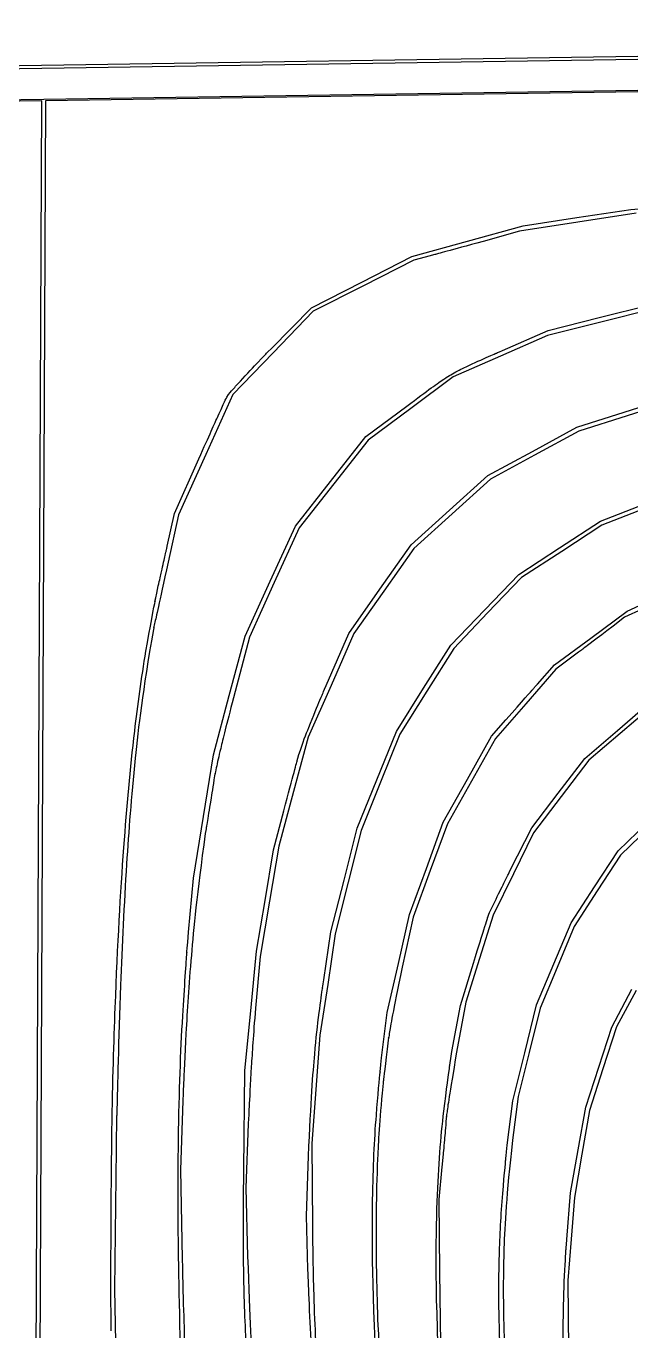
# Model space of a CAD drawing. Header units: millimetres. Extents: x -1640 to 0, y -1584 to 0.
# Drawn here: x -1219.9 to -1122.6, y -1189.4 to -979.3 of the extents above; entities that cross this region are included whole.
import ezdxf

# ---------------------------------------------------------------- set-up
doc = ezdxf.new("R2010")
doc.units = ezdxf.units.MM

msp = doc.modelspace()

# ---------------------------------------------------------------- linework, layer by layer
at = {"color": 7, "linetype": 'Continuous', "lineweight": 25}
for p, q in [((-797.74, -979.28), (-1636.95, -991.91)), ((-797.39, -979.77), (-1636.6, -992.4))]:
    msp.add_line(p, q, dxfattribs=at)
at = {"color": 7, "linetype": 'Continuous'}
for p, q in [((-1217.02, -991.02), (-924.04, -986.61)), ((-1070.53, -989.1), (-1216.72, -991.31)), ((-1510, -995.43), (-1217.02, -991.02)), ((-1217.31, -991.31), (-1363.51, -993.51)), ((-1218.66, -1281.91), (-1217.31, -991.31)), ((-1216.72, -991.31), (-1218.07, -1281.9)), ((-1122.62, -1008.8), (-1113.84, -1008.08)), ((-1139.92, -1011.43), (-1131.27, -1010.11)), ((-1131.27, -1010.11), (-1122.62, -1008.8)), ((-1121.74, -1009.4), (-1131.11, -1010.85)), ((-1148.86, -1013.91), (-1139.92, -1011.43)), ((-1140.49, -1012.31), (-1146.36, -1013.94)), ((-1131.11, -1010.85), (-1140.49, -1012.31)), ((-1157.81, -1016.39), (-1148.86, -1013.91)), ((-1165.88, -1020.51), (-1157.81, -1016.39)), ((-1154.88, -1016.27), (-1157.52, -1016.98)), ((-1157.52, -1016.98), (-1165.6, -1021.09)), ((-1173.96, -1024.64), (-1165.88, -1020.51)), ((-1165.6, -1021.09), (-1173.67, -1025.2)), ((-1180.47, -1031.23), (-1173.96, -1024.64)), ((-1173.67, -1025.2), (-1180.15, -1031.9)), ((-1127.68, -1026.22), (-1119.47, -1024.16)), ((-1118.88, -1024.78), (-1127.45, -1026.93)), ((-1127.45, -1026.93), (-1136.01, -1029.08)), ((-1135.89, -1028.28), (-1127.68, -1026.22)), ((-1136.01, -1029.08), (-1143.59, -1032.41)), ((-1143.26, -1031.51), (-1135.89, -1028.28)), ((-1180.15, -1031.9), (-1186.62, -1038.6)), ((-1143.59, -1032.41), (-1151.17, -1035.73)), ((-1151.17, -1035.73), (-1158, -1040.83)), ((-1186.62, -1038.6), (-1190.98, -1048.28)), ((-1123.65, -1041.44), (-1116.02, -1039)), ((-1115.44, -1039.54), (-1123.21, -1042.01)), ((-1165.2, -1045.36), (-1158.64, -1040.46)), ((-1158, -1040.83), (-1164.83, -1045.93)), ((-1131.28, -1043.88), (-1123.65, -1041.44)), ((-1123.21, -1042.01), (-1130.99, -1044.48)), ((-1138.43, -1047.76), (-1131.28, -1043.88)), ((-1170.88, -1052.58), (-1165.2, -1045.36)), ((-1164.83, -1045.93), (-1170.38, -1053)), ((-1130.99, -1044.48), (-1138.07, -1048.36)), ((-1190.98, -1048.28), (-1195.33, -1057.97)), ((-1145.58, -1051.65), (-1138.43, -1047.76)), ((-1138.07, -1048.36), (-1145.16, -1052.25)), ((-1196.01, -1057.75), (-1192.1, -1048.96)), ((-1151.76, -1057.23), (-1145.58, -1051.65)), ((-1145.16, -1052.25), (-1151.34, -1057.82)), ((-1176.56, -1059.81), (-1170.88, -1052.58)), ((-1170.38, -1053), (-1175.93, -1060.06)), ((-1127.5, -1058.99), (-1120.48, -1056.25)), ((-1197.17, -1063), (-1196.01, -1057.75)), ((-1195.33, -1057.97), (-1197.01, -1065.58)), ((-1157.94, -1062.81), (-1151.76, -1057.23)), ((-1151.34, -1057.82), (-1157.52, -1063.39)), ((-1120.5, -1056.98), (-1127.25, -1059.66)), ((-1180.6, -1068.66), (-1176.56, -1059.81)), ((-1175.93, -1060.06), (-1179.94, -1068.87)), ((-1134.05, -1063.28), (-1127.5, -1058.99)), ((-1127.25, -1059.66), (-1133.72, -1063.87)), ((-1162.95, -1069.94), (-1157.94, -1062.81)), ((-1157.52, -1063.39), (-1162.32, -1070.24)), ((-1140.6, -1067.57), (-1134.05, -1063.28)), ((-1133.72, -1063.87), (-1140.2, -1068.07)), ((-1184.65, -1077.5), (-1180.6, -1068.66)), ((-1179.94, -1068.87), (-1183.94, -1077.68)), ((-1146.08, -1073.26), (-1140.6, -1067.57)), ((-1140.2, -1068.07), (-1145.64, -1073.77)), ((-1167.96, -1077.08), (-1162.95, -1069.94)), ((-1162.32, -1070.24), (-1167.13, -1077.09)), ((-1117.1, -1071.46), (-1123.6, -1074.45)), ((-1123.21, -1073.48), (-1116.9, -1070.57)), ((-1151.56, -1078.95), (-1146.08, -1073.26)), ((-1129.06, -1077.81), (-1123.21, -1073.48)), ((-1145.64, -1073.77), (-1151.08, -1079.47)), ((-1123.6, -1074.45), (-1125.47, -1075.92)), ((-1187.18, -1087.07), (-1184.65, -1077.5)), ((-1183.94, -1077.68), (-1186.52, -1087.44)), ((-1171.61, -1085.43), (-1167.96, -1077.08)), ((-1167.13, -1077.09), (-1170.82, -1085.44)), ((-1155.93, -1085.9), (-1151.56, -1078.95)), ((-1151.08, -1079.47), (-1155.41, -1086.37)), ((-1134.9, -1082.13), (-1129.06, -1077.81)), ((-1131.01, -1080.09), (-1134.68, -1082.8)), ((-1134.68, -1082.8), (-1139.51, -1088.38)), ((-1137.63, -1085.23), (-1134.9, -1082.13)), ((-1170.82, -1085.44), (-1174.5, -1093.78)), ((-1160.3, -1092.84), (-1155.93, -1085.9)), ((-1189.71, -1096.63), (-1187.18, -1087.07)), ((-1155.41, -1086.37), (-1159.73, -1093.27)), ((-1124.74, -1092.67), (-1119.47, -1088.15)), ((-1139.51, -1088.38), (-1144.35, -1093.97)), ((-1119.27, -1088.88), (-1124.33, -1093.17)), ((-1144.99, -1093.63), (-1142.68, -1090.97)), ((-1174.5, -1093.78), (-1176.85, -1102.54)), ((-1163.46, -1100.63), (-1160.3, -1092.84)), ((-1159.73, -1093.27), (-1162.86, -1101.02)), ((-1148.88, -1100.53), (-1144.99, -1093.63)), ((-1144.35, -1093.97), (-1148.23, -1100.83)), ((-1130.02, -1097.18), (-1124.74, -1092.67)), ((-1124.33, -1093.17), (-1129.38, -1097.46)), ((-1191.33, -1106.54), (-1189.71, -1096.63)), ((-1134.29, -1102.77), (-1130.02, -1097.18)), ((-1129.38, -1097.46), (-1133.81, -1103.31)), ((-1166.61, -1108.41), (-1163.46, -1100.63)), ((-1152.77, -1107.44), (-1148.88, -1100.53)), ((-1148.23, -1100.83), (-1152.1, -1107.7)), ((-1176.85, -1102.54), (-1179.21, -1111.3)), ((-1162.86, -1101.02), (-1165.99, -1108.78)), ((-1138.55, -1108.36), (-1134.29, -1102.77)), ((-1133.81, -1103.31), (-1138.24, -1109.15)), ((-1192.94, -1116.45), (-1191.33, -1106.54)), ((-1180.07, -1111.9), (-1178.41, -1105.62)), ((-1168.72, -1116.78), (-1166.61, -1108.41)), ((-1165.99, -1108.78), (-1168.06, -1117.1)), ((-1155.49, -1114.89), (-1152.77, -1107.44)), ((-1152.1, -1107.7), (-1154.85, -1115.23)), ((-1141.94, -1115.1), (-1138.55, -1108.36)), ((-1138.24, -1109.15), (-1141.5, -1115.78)), ((-1124.66, -1112.09), (-1120, -1107.56)), ((-1119.57, -1108.19), (-1124.27, -1112.77)), ((-1179.21, -1111.3), (-1180.7, -1120.2)), ((-1181.44, -1120.06), (-1180.07, -1111.9)), ((-1128.43, -1117.89), (-1124.66, -1112.09)), ((-1124.27, -1112.77), (-1128, -1118.52)), ((-1158.2, -1122.33), (-1155.49, -1114.89)), ((-1154.85, -1115.23), (-1157.6, -1122.77)), ((-1193.75, -1125.19), (-1192.94, -1116.45)), ((-1170.83, -1125.14), (-1168.72, -1116.78)), ((-1168.06, -1117.1), (-1170.13, -1125.42)), ((-1141.5, -1115.78), (-1144.75, -1122.42)), ((-1132.2, -1123.68), (-1128.43, -1117.89)), ((-1128, -1118.52), (-1131.72, -1124.26)), ((-1182.82, -1128.23), (-1181.44, -1120.06)), ((-1180.7, -1120.2), (-1182.2, -1129.09)), ((-1159.99, -1130.21), (-1158.2, -1122.33)), ((-1157.6, -1122.77), (-1159.39, -1130.81)), ((-1144.75, -1122.42), (-1146.95, -1129.43)), ((-1134.98, -1130.27), (-1132.2, -1123.68)), ((-1172, -1132.86), (-1170.83, -1125.14)), ((-1170.13, -1125.42), (-1171.36, -1133.58)), ((-1131.72, -1124.26), (-1134.45, -1130.84)), ((-1183.74, -1137.84), (-1182.82, -1128.23)), ((-1182.2, -1129.09), (-1182.97, -1137.39)), ((-1161.78, -1138.09), (-1159.99, -1130.21)), ((-1150.02, -1137), (-1147.91, -1130.16)), ((-1146.95, -1129.43), (-1149.14, -1136.45)), ((-1137.75, -1136.86), (-1134.98, -1130.27)), ((-1134.45, -1130.84), (-1137.18, -1137.43)), ((-1171.36, -1133.58), (-1172.6, -1141.74)), ((-1125.66, -1140.46), (-1122.42, -1134.34)), ((-1149.14, -1136.45), (-1150.62, -1144.47)), ((-1121.77, -1134.55), (-1124.91, -1140.43)), ((-1184.67, -1147.45), (-1183.74, -1137.84)), ((-1162.69, -1145.38), (-1161.78, -1138.09)), ((-1151.37, -1144.39), (-1150.02, -1137)), ((-1139.65, -1144.59), (-1137.75, -1136.86)), ((-1137.18, -1137.43), (-1138.94, -1144.52)), ((-1127.75, -1146.89), (-1125.66, -1140.46)), ((-1124.91, -1140.43), (-1127.08, -1147.16)), ((-1172.6, -1141.74), (-1173.26, -1150.48)), ((-1141.56, -1152.33), (-1139.65, -1144.59)), ((-1138.94, -1144.52), (-1140.71, -1151.62)), ((-1129.85, -1153.32), (-1127.75, -1146.89)), ((-1184.85, -1163.45), (-1184.67, -1147.45)), ((-1127.08, -1147.16), (-1129.25, -1153.89)), ((-1173.26, -1150.48), (-1173.92, -1159.22)), ((-1194.66, -1152.32), (-1195.05, -1163.44)), ((-1142.47, -1159.47), (-1141.56, -1152.33)), ((-1140.71, -1151.62), (-1141.64, -1158.67)), ((-1131.08, -1160.23), (-1129.85, -1153.32)), ((-1129.25, -1153.89), (-1130.46, -1160.89)), ((-1184.13, -1156.02), (-1184.52, -1166.35)), ((-1173.92, -1159.22), (-1173.81, -1172.45)), ((-1205.4, -1160.13), (-1205.66, -1182.67)), ((-1174.77, -1170.86), (-1174.44, -1161.26)), ((-1132.31, -1167.14), (-1131.08, -1160.23)), ((-1130.46, -1160.89), (-1131.67, -1167.89)), ((-1195.05, -1163.44), (-1194.77, -1177.77)), ((-1152.98, -1162.97), (-1153.46, -1168.22)), ((-1184.52, -1166.35), (-1184.23, -1177.4)), ((-1132.92, -1174.65), (-1132.31, -1167.14)), ((-1131.67, -1167.89), (-1132.2, -1174.59)), ((-1153.46, -1168.22), (-1153.35, -1179.85)), ((-1174.53, -1179.44), (-1174.77, -1170.86)), ((-1132.2, -1174.59), (-1132.73, -1181.28)), ((-1153.35, -1179.85), (-1153.23, -1191.48)), ((-1205.66, -1182.67), (-1205.16, -1206.81)), ((-1132.73, -1181.28), (-1132.61, -1192.48))]:
    msp.add_line(p, q, dxfattribs=at)
for points, knots in [([(-1146.36, -1013.94), (-1151.83, -1015.44), (-1154.88, -1016.27), (-1153.86, -1016), (-1154.88, -1016.27)], [0, 0, 0, 0, 0.642625, 1, 1, 1, 1]), ([(-1187.58, -1039), (-1187.16, -1038.42), (-1186.51, -1037.65), (-1184.79, -1035.74), (-1180.47, -1031.23), (-1181.93, -1032.72), (-1180.47, -1031.23)], [0, 0, 0, 0, 0.06875, 0.164141, 0.408332, 1, 1, 1, 1]), ([(-1158.64, -1040.46), (-1155.11, -1037.82), (-1152.75, -1036.12), (-1150.78, -1034.93), (-1147.92, -1033.56), (-1143.26, -1031.51), (-1144.82, -1032.19), (-1143.26, -1031.51)], [0, 0, 0, 0, 0.246641, 0.409168, 0.537829, 0.71555, 1, 1, 1, 1]), ([(-1192.09, -1048.96), (-1190.35, -1045.06), (-1188.87, -1041.79), (-1188.03, -1039.95), (-1187.58, -1039), (-1187.73, -1039.32), (-1187.58, -1039)], [0, 0, 0, 0, 0.390833, 0.719619, 0.904375, 1, 1, 1, 1]), ([(-1198.61, -1069.42), (-1198.38, -1068.4), (-1197.97, -1066.62), (-1197.17, -1063), (-1197.44, -1064.21), (-1197.17, -1063)], [0, 0, 0, 0, 0.158932, 0.436179, 1, 1, 1, 1]), ([(-1197, -1065.58), (-1198.55, -1072.6), (-1199.05, -1074.84), (-1199.39, -1076.41), (-1199.28, -1075.89), (-1199.39, -1076.41)], [0, 0, 0, 0, 0.647898, 0.854427, 1, 1, 1, 1]), ([(-1206.2, -1189.37), (-1206.29, -1161.75), (-1205.62, -1135.44), (-1204.25, -1111.41), (-1202.73, -1094.77), (-1200.84, -1080.61), (-1198.61, -1069.42), (-1199.4, -1073.14), (-1198.61, -1069.42)], [0, 0, 0, 0, 0.2296859, 0.4484525, 0.6483641, 0.7870695, 0.905491, 1, 1, 1, 1]), ([(-1199.39, -1076.41), (-1201.15, -1086.48), (-1202.65, -1099.48), (-1203.85, -1115.08), (-1204.86, -1136.33), (-1205.4, -1160.13), (-1205.26, -1152.19), (-1205.4, -1160.13)], [0, 0, 0, 0, 0.121359, 0.277007, 0.463167, 0.716391, 1, 1, 1, 1]), ([(-1125.47, -1075.92), (-1128.23, -1078.02), (-1131.01, -1080.09), (-1130.08, -1079.4), (-1131.01, -1080.09)], [0, 0, 0, 0, 0.500947, 1, 1, 1, 1]), ([(-1176, -1096.57), (-1175.33, -1094.55), (-1174.12, -1091.44), (-1171.61, -1085.43), (-1172.46, -1087.43), (-1171.61, -1085.43)], [0, 0, 0, 0, 0.177588, 0.456733, 1, 1, 1, 1]), ([(-1142.68, -1090.97), (-1139.91, -1087.82), (-1137.63, -1085.23), (-1138.39, -1086.09), (-1137.63, -1085.23)], [0, 0, 0, 0, 0.5490144, 1, 1, 1, 1]), ([(-1186.52, -1087.44), (-1187.68, -1091.92), (-1188.66, -1095.94), (-1189.23, -1098.41), (-1189.54, -1099.97), (-1189.44, -1099.45), (-1189.54, -1099.97)], [0, 0, 0, 0, 0.358569, 0.680122, 0.876829, 1, 1, 1, 1]), ([(-1178.41, -1105.62), (-1176.86, -1099.79), (-1176, -1096.57), (-1176.29, -1097.64), (-1176, -1096.57)], [0, 0, 0, 0, 0.643774, 1, 1, 1, 1]), ([(-1189.54, -1099.97), (-1189.83, -1101.81), (-1190.26, -1104.47), (-1191.05, -1109.3), (-1190.79, -1107.69), (-1191.05, -1109.3)], [0, 0, 0, 0, 0.196812, 0.48247, 1, 1, 1, 1]), ([(-1191.05, -1109.3), (-1192.42, -1119.2), (-1193.5, -1130.69), (-1194.16, -1140.94), (-1194.66, -1152.32), (-1194.51, -1148.52), (-1194.66, -1152.32)], [0, 0, 0, 0, 0.231026, 0.49827, 0.736004, 1, 1, 1, 1]), ([(-1145.56, -1122.58), (-1145.37, -1122.11), (-1145.04, -1121.41), (-1144.16, -1119.58), (-1141.94, -1115.1), (-1142.69, -1116.59), (-1141.94, -1115.1)], [0, 0, 0, 0, 0.061644, 0.154513, 0.399109, 1, 1, 1, 1]), ([(-1147.91, -1130.16), (-1146.97, -1127.13), (-1146.2, -1124.63), (-1145.77, -1123.25), (-1145.57, -1122.58), (-1145.63, -1122.8), (-1145.57, -1122.58)], [0, 0, 0, 0, 0.398693, 0.729218, 0.911062, 1, 1, 1, 1]), ([(-1194.71, -1202.14), (-1195.5, -1178.64), (-1195.47, -1156.63), (-1194.86, -1140.42), (-1193.75, -1125.19), (-1194.16, -1130.26), (-1193.75, -1125.19)], [0, 0, 0, 0, 0.305576, 0.591407, 0.801944, 1, 1, 1, 1]), ([(-1159.39, -1130.81), (-1160.92, -1138.32), (-1161.35, -1140.77), (-1161.61, -1142.54), (-1161.52, -1141.95), (-1161.61, -1142.54)], [0, 0, 0, 0, 0.641818, 0.850146, 1, 1, 1, 1]), ([(-1174.44, -1161.26), (-1174.04, -1152.09), (-1173.47, -1144.49), (-1172.85, -1138.84), (-1172, -1132.86), (-1172.3, -1134.85), (-1172, -1132.86)], [0, 0, 0, 0, 0.321979, 0.589564, 0.788688, 1, 1, 1, 1]), ([(-1182.97, -1137.39), (-1183.34, -1141.98), (-1183.7, -1147.51), (-1184.13, -1156.02), (-1184, -1153.18), (-1184.13, -1156.02)], [0, 0, 0, 0, 0.246599, 0.543299, 1, 1, 1, 1]), ([(-1161.61, -1142.54), (-1162.11, -1146.76), (-1162.51, -1150.04), (-1162.38, -1148.94), (-1162.51, -1150.04)], [0, 0, 0, 0, 0.562398, 1, 1, 1, 1]), ([(-1153.23, -1200.21), (-1154.09, -1183.17), (-1153.87, -1167.05), (-1152.95, -1155.26), (-1151.37, -1144.39), (-1151.95, -1148.01), (-1151.37, -1144.39)], [0, 0, 0, 0, 0.3052929, 0.5932416, 0.8043887, 1, 1, 1, 1]), ([(-1150.62, -1144.47), (-1151.82, -1151.58), (-1152.13, -1153.71), (-1152.29, -1155.11), (-1152.24, -1154.64), (-1152.29, -1155.11)], [0, 0, 0, 0, 0.669331, 0.869312, 1, 1, 1, 1]), ([(-1163.33, -1199.92), (-1164.2, -1182.62), (-1164.25, -1167.16), (-1163.72, -1155.97), (-1162.69, -1145.38), (-1163.07, -1148.91), (-1162.69, -1145.38)], [0, 0, 0, 0, 0.3174314, 0.6006248, 0.8054649, 1, 1, 1, 1]), ([(-1162.51, -1150.04), (-1163.05, -1155.77), (-1163.41, -1162.66), (-1163.6, -1170.26), (-1163.59, -1179.52), (-1163.29, -1188.43), (-1163.41, -1185.46), (-1163.29, -1188.43)], [0, 0, 0, 0, 0.149565, 0.328902, 0.526658, 0.767828, 1, 1, 1, 1]), ([(-1152.29, -1155.11), (-1152.42, -1156.75), (-1152.62, -1159.02), (-1152.98, -1162.97), (-1152.86, -1161.66), (-1152.98, -1162.97)], [0, 0, 0, 0, 0.208941, 0.497296, 1, 1, 1, 1]), ([(-1142.16, -1216.77), (-1143.19, -1202.5), (-1143.77, -1190.59), (-1143.9, -1180.38), (-1143.49, -1169.69), (-1142.47, -1159.47), (-1142.86, -1162.88), (-1142.47, -1159.47)], [0, 0, 0, 0, 0.249398, 0.457404, 0.635206, 0.82138, 1, 1, 1, 1]), ([(-1141.64, -1158.67), (-1142.63, -1167.68), (-1143.13, -1176.72), (-1143.14, -1186.77), (-1142.8, -1195.99), (-1142.15, -1206.9), (-1141.18, -1219.95), (-1141.51, -1215.6), (-1141.18, -1219.95)], [0, 0, 0, 0, 0.147227, 0.294557, 0.458117, 0.608504, 0.786576, 1, 1, 1, 1]), ([(-1182.62, -1219.27), (-1183.47, -1207.42), (-1184.09, -1198.12), (-1184.52, -1190.64), (-1184.78, -1184.28), (-1184.91, -1178.01), (-1184.92, -1171.35), (-1184.85, -1163.45), (-1184.88, -1166.08), (-1184.85, -1163.45)], [0, 0, 0, 0, 0.212689, 0.379583, 0.513576, 0.627579, 0.739658, 0.858852, 1, 1, 1, 1]), ([(-1173.81, -1172.45), (-1173.72, -1180.01), (-1173.54, -1186.58), (-1173.19, -1193.38), (-1172.76, -1199.68), (-1172.16, -1207.47), (-1171.35, -1217.35), (-1171.62, -1214.06), (-1171.35, -1217.35)], [0, 0, 0, 0, 0.168001, 0.313965, 0.465238, 0.605647, 0.779486, 1, 1, 1, 1]), ([(-1132.08, -1219.96), (-1132.86, -1207.81), (-1133.33, -1198.19), (-1133.52, -1190.36), (-1133.4, -1182.4), (-1132.92, -1174.65), (-1133.1, -1177.23), (-1132.92, -1174.65)], [0, 0, 0, 0, 0.268555, 0.480999, 0.653839, 0.829273, 1, 1, 1, 1]), ([(-1194.77, -1177.77), (-1194.58, -1185.47), (-1194.28, -1194.41), (-1194, -1201.41), (-1193.71, -1207.65), (-1193.81, -1205.57), (-1193.71, -1207.65)], [0, 0, 0, 0, 0.257555, 0.556705, 0.790914, 1, 1, 1, 1]), ([(-1184.23, -1177.4), (-1183.89, -1187.69), (-1183.38, -1197.67), (-1183, -1203.71), (-1182.51, -1210.82), (-1181.88, -1219.4), (-1182.09, -1216.54), (-1181.88, -1219.4)], [0, 0, 0, 0, 0.244573, 0.482168, 0.625975, 0.795429, 1, 1, 1, 1]), ([(-1171.52, -1224.19), (-1172.49, -1212.69), (-1173.24, -1203.18), (-1173.8, -1195.17), (-1174.25, -1187), (-1174.53, -1179.44), (-1174.44, -1181.96), (-1174.53, -1179.44)], [0, 0, 0, 0, 0.257286, 0.469992, 0.648984, 0.831447, 1, 1, 1, 1]), ([(-1163.29, -1188.43), (-1162.84, -1196.43), (-1162.3, -1204.01), (-1161.92, -1208.67), (-1161.42, -1214.3), (-1160.79, -1221.26), (-1161, -1218.94), (-1160.79, -1221.26)], [0, 0, 0, 0, 0.243143, 0.47374, 0.61594, 0.787593, 1, 1, 1, 1])]:
    msp.add_open_spline(points, degree=3, knots=knots, dxfattribs=at)

doc.saveas('drawing.dxf')
